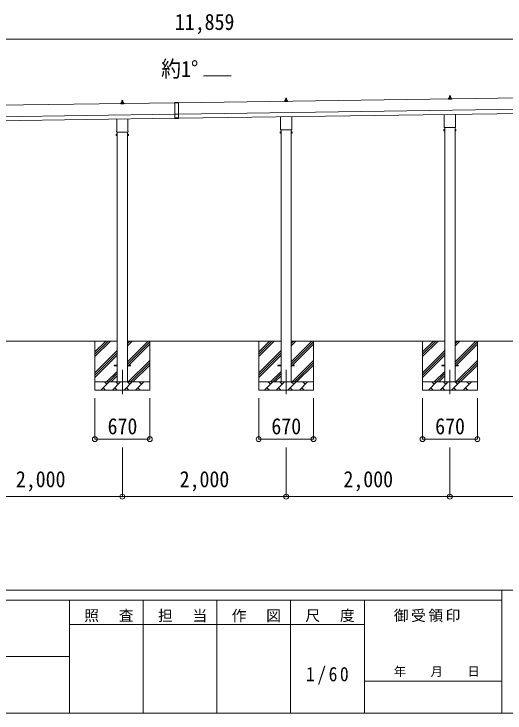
# Model space of a CAD drawing. Units: millimetres at full size, sheet at 1:60. Extents: x -16864 to 16864, y -11640 to 11640.
# Drawn here: x 4724 to 10720, y -11640 to -3096 of the extents above; entities that cross this region are included whole.
import ezdxf
from ezdxf.enums import TextEntityAlignment as Align

# ---------------------------------------------------------------- set-up
doc = ezdxf.new("R2010")
doc.units = ezdxf.units.MM
doc.header["$LTSCALE"] = 60
doc.header["$PDMODE"] = 32
doc.header["$PDSIZE"] = 60
doc.linetypes.add('CHAIN1', pattern=[8, 5, -1, 1, -1])
for name, color, linetype, lineweight in [('0-1_Defpoints', 7, 'CHAIN1', 9), ('0-2_TEXT1', 4, 'Continuous', 9), ('0-3_SHAPE', 7, 'Continuous', 9), ('0-7_PARTS2', 7, 'Continuous', 9), ('0-8_TABLE1', 6, 'Continuous', 9), ('F-0', 7, 'Continuous', 9)]:
    doc.layers.add(name, color=color, linetype=linetype, lineweight=lineweight)
doc.styles.add('ＭＳ ゴシック', font='')
doc.styles.get('ＭＳ ゴシック').set_extended_font_data('MS Gothic')

msp = doc.modelspace()

# ---------------------------------------------------------------- linework, layer by layer
at = {"layer": '0-1_Defpoints'}
for p, q in [((6047.05, -7443.97), (6047.05, -7792.97)), ((8047.05, -7443.97), (8047.05, -7792.97)), ((10047.05, -7443.97), (10047.05, -7792.97))]:
    msp.add_line(p, q, dxfattribs=at)
at = {"layer": '0-2_TEXT1'}
for p, q in [((7377.89, -3853.14), (7041.89, -3857.94)), ((12942.74, -4091.92), (6732.12, -4180.64)), ((10041.36, -4120.43), (10042.09, -4096.91)), ((10043.09, -4095.93), (10051.64, -4095.93)), ((10052.64, -4096.91), (10053.36, -4120.43)), ((6687.12, -4181.28), (1151.66, -4260.36)), ((6029.11, -4193.07), (6029.11, -4185.36)), ((6029.49, -4184.57), (6065.23, -4184.57)), ((6029.88, -4184.39), (6036.6, -4182.76)), ((6036.98, -4182.57), (6057.74, -4182.57)), ((6037.36, -4181.79), (6037.36, -4177.57)), ((6038.36, -4177.57), (6056.36, -4177.57)), ((6041.36, -4177.57), (6042.09, -4154.05)), ((6043.09, -4153.07), (6051.64, -4153.07)), ((6052.64, -4154.05), (6053.36, -4177.57)), ((6057.36, -4181.79), (6057.36, -4177.57)), ((6064.85, -4184.39), (6058.13, -4182.76)), ((6065.61, -4193.07), (6065.61, -4185.36)), ((6687.11, -4180.28), (6732.1, -4179.64)), ((6687.11, -4180.28), (6689.86, -4372.76)), ((6732.12, -4180.64), (6687.12, -4181.28)), ((6732.1, -4179.64), (6734.85, -4372.12)), ((8029.11, -4164.5), (8029.11, -4156.79)), ((8065.61, -4164.5), (8029.11, -4164.5)), ((8029.49, -4156), (8065.23, -4156)), ((8029.88, -4155.82), (8036.6, -4154.19)), ((8036.98, -4154), (8057.74, -4154)), ((8037.36, -4153.22), (8037.36, -4149)), ((8038.36, -4149), (8056.36, -4149)), ((8041.36, -4149), (8042.09, -4125.48)), ((8043.09, -4124.5), (8051.64, -4124.5)), ((8052.64, -4125.48), (8053.36, -4149)), ((8057.36, -4153.22), (8057.36, -4149)), ((8064.85, -4155.82), (8058.13, -4154.19)), ((8065.61, -4164.5), (8065.61, -4156.79)), ((10029.11, -4135.93), (10029.11, -4128.22)), ((10065.61, -4135.93), (10029.11, -4135.93)), ((10029.49, -4127.43), (10065.23, -4127.43)), ((10029.88, -4127.25), (10036.6, -4125.62)), ((10036.98, -4125.43), (10057.74, -4125.43)), ((10037.36, -4124.64), (10037.36, -4120.43)), ((10038.36, -4120.43), (10056.36, -4120.43)), ((10057.36, -4124.64), (10057.36, -4120.43)), ((10064.85, -4127.25), (10058.13, -4125.62)), ((10065.61, -4135.93), (10065.61, -4128.22)), ((6065.61, -4193.07), (6029.11, -4193.07)), ((6734.12, -4320.62), (12944.74, -4231.9)), ((1153.66, -4400.34), (6689.12, -4321.27)), ((6734.13, -4321.62), (6689.14, -4322.27)), ((6734.83, -4370.62), (12945.45, -4281.9)), ((7978.75, -4498.49), (7978.75, -4352.85)), ((8115.35, -4350.9), (8115.35, -4498.49)), ((9978.75, -4469.92), (9978.75, -4324.28)), ((10115.35, -4322.33), (10115.35, -4469.92)), ((1154.37, -4450.34), (6689.84, -4371.26)), ((5978.75, -4527.06), (5978.75, -4381.42)), ((6115.35, -4379.47), (6115.35, -4527.06)), ((6734.78, -4367.12), (6689.79, -4367.76)), ((6734.85, -4372.12), (6689.86, -4372.76)), ((7977.05, -4507.26), (7977.05, -4501.76)), ((8114.99, -4510.76), (7979.12, -4510.76)), ((7984.55, -4510.76), (7984.55, -7593.97)), ((8109.55, -7593.97), (8109.55, -4510.76)), ((8117.05, -4501.76), (8117.05, -4507.26)), ((9973.05, -4508.19), (9973.81, -4506.88)), ((9973.05, -4508.19), (9973.05, -4525.19)), ((9973.05, -4525.19), (9973.81, -4526.5)), ((9980.05, -4511.78), (9973.81, -4511.78)), ((9980.05, -4521.6), (9973.81, -4521.6)), ((9980.05, -4526.5), (9973.81, -4526.5)), ((9977.05, -4478.69), (9977.05, -4473.19)), ((10114.99, -4482.19), (9979.12, -4482.19)), ((9982.55, -4525.89), (9980.05, -4525.89)), ((9984.55, -4482.19), (9984.55, -7593.97)), ((10109.55, -7593.97), (10109.55, -4482.19)), ((10111.55, -4525.89), (10114.05, -4525.89)), ((10114.05, -4511.78), (10120.3, -4511.78)), ((10114.05, -4521.6), (10120.3, -4521.6)), ((10114.05, -4526.5), (10120.3, -4526.5)), ((10117.05, -4473.19), (10117.05, -4478.69)), ((10121.05, -4508.19), (10120.3, -4506.88)), ((10121.05, -4525.19), (10120.3, -4526.5)), ((10121.05, -4508.19), (10121.05, -4525.19)), ((5973.05, -4565.33), (5973.81, -4564.02)), ((5973.05, -4565.33), (5973.05, -4582.33)), ((5973.05, -4582.33), (5973.81, -4583.65)), ((5980.05, -4568.92), (5973.81, -4568.92)), ((5980.05, -4578.74), (5973.81, -4578.74)), ((5980.05, -4583.65), (5973.81, -4583.65)), ((5977.05, -4535.83), (5977.05, -4530.33)), ((6114.99, -4539.33), (5979.12, -4539.33)), ((5982.55, -4583.03), (5980.05, -4583.03)), ((5984.55, -4539.33), (5984.55, -7593.97)), ((6109.55, -7593.97), (6109.55, -4539.33)), ((6111.55, -4583.03), (6114.05, -4583.03)), ((6114.05, -4568.92), (6120.3, -4568.92)), ((6114.05, -4578.74), (6120.3, -4578.74)), ((6114.05, -4583.65), (6120.3, -4583.65)), ((6117.05, -4530.33), (6117.05, -4535.83)), ((6121.05, -4565.33), (6120.3, -4564.02)), ((6121.05, -4582.33), (6120.3, -4583.65)), ((6121.05, -4565.33), (6121.05, -4582.33)), ((7973.05, -4536.76), (7973.81, -4535.45)), ((7973.05, -4536.76), (7973.05, -4553.76)), ((7973.05, -4553.76), (7973.81, -4555.08)), ((7980.05, -4540.35), (7973.81, -4540.35)), ((7980.05, -4550.17), (7973.81, -4550.17)), ((7980.05, -4555.08), (7973.81, -4555.08)), ((7982.55, -4554.46), (7980.05, -4554.46)), ((8111.55, -4554.46), (8114.05, -4554.46)), ((8114.05, -4540.35), (8120.3, -4540.35)), ((8114.05, -4550.17), (8120.3, -4550.17)), ((8114.05, -4555.08), (8120.3, -4555.08)), ((8121.05, -4536.76), (8120.3, -4535.45)), ((8121.05, -4553.76), (8120.3, -4555.08)), ((8121.05, -4536.76), (8121.05, -4553.76)), ((5947.05, -7389.47), (5984.55, -7389.47)), ((5947.05, -7398.47), (5947.05, -7389.47)), ((5947.05, -7389.47), (5984.55, -7389.47)), ((5947.05, -7398.47), (5947.05, -7389.47)), ((5947.05, -7398.47), (5984.55, -7398.47)), ((5947.05, -7398.47), (5984.55, -7398.47)), ((6109.55, -7389.47), (6147.05, -7389.47)), ((6109.55, -7389.47), (6147.05, -7389.47)), ((6109.55, -7398.47), (6147.05, -7398.47)), ((6109.55, -7398.47), (6147.05, -7398.47)), ((6147.05, -7398.47), (6147.05, -7389.47)), ((6147.05, -7398.47), (6147.05, -7389.47)), ((7947.05, -7389.47), (7984.55, -7389.47)), ((7947.05, -7398.47), (7947.05, -7389.47)), ((7947.05, -7389.47), (7984.55, -7389.47)), ((7947.05, -7398.47), (7947.05, -7389.47)), ((7947.05, -7398.47), (7984.55, -7398.47)), ((7947.05, -7398.47), (7984.55, -7398.47)), ((8109.55, -7389.47), (8147.05, -7389.47)), ((8109.55, -7389.47), (8147.05, -7389.47)), ((8109.55, -7398.47), (8147.05, -7398.47)), ((8109.55, -7398.47), (8147.05, -7398.47)), ((8147.05, -7398.47), (8147.05, -7389.47)), ((8147.05, -7398.47), (8147.05, -7389.47)), ((9947.05, -7389.47), (9984.55, -7389.47)), ((9947.05, -7398.47), (9947.05, -7389.47)), ((9947.05, -7389.47), (9984.55, -7389.47)), ((9947.05, -7398.47), (9947.05, -7389.47)), ((9947.05, -7398.47), (9984.55, -7398.47)), ((9947.05, -7398.47), (9984.55, -7398.47)), ((10109.55, -7389.47), (10147.05, -7389.47)), ((10109.55, -7389.47), (10147.05, -7389.47)), ((10109.55, -7398.47), (10147.05, -7398.47)), ((10109.55, -7398.47), (10147.05, -7398.47)), ((10147.05, -7398.47), (10147.05, -7389.47)), ((10147.05, -7398.47), (10147.05, -7389.47))]:
    msp.add_line(p, q, dxfattribs=at)
for points in [[(9980.05, -4526.5), (9980.05, -4506.88), (9973.81, -4506.88)], [(9980.05, -4525.89), (9980.05, -4507.49), (9982.55, -4507.49)], [(10114.05, -4525.89), (10114.05, -4507.49), (10111.55, -4507.49)], [(10114.05, -4526.5), (10114.05, -4506.88), (10120.3, -4506.88)], [(5980.05, -4583.65), (5980.05, -4564.02), (5973.81, -4564.02)], [(5980.05, -4583.03), (5980.05, -4564.63), (5982.55, -4564.63)], [(6114.05, -4583.03), (6114.05, -4564.63), (6111.55, -4564.63)], [(6114.05, -4583.65), (6114.05, -4564.02), (6120.3, -4564.02)], [(7980.05, -4555.08), (7980.05, -4535.45), (7973.81, -4535.45)], [(7980.05, -4554.46), (7980.05, -4536.06), (7982.55, -4536.06)], [(8114.05, -4554.46), (8114.05, -4536.06), (8111.55, -4536.06)], [(8114.05, -4555.08), (8114.05, -4535.45), (8120.3, -4535.45)]]:
    msp.add_lwpolyline(points, dxfattribs=at)
for points in [[(9982.55, -4527.19), (9982.55, -4506.19), (9984.55, -4506.19), (9984.55, -4527.19)], [(10111.55, -4527.19), (10111.55, -4506.19), (10109.55, -4506.19), (10109.55, -4527.19)], [(5982.55, -4584.33), (5982.55, -4563.33), (5984.55, -4563.33), (5984.55, -4584.33)], [(6111.55, -4584.33), (6111.55, -4563.33), (6109.55, -4563.33), (6109.55, -4584.33)], [(7982.55, -4555.76), (7982.55, -4534.76), (7984.55, -4534.76), (7984.55, -4555.76)], [(8111.55, -4555.76), (8111.55, -4534.76), (8109.55, -4534.76), (8109.55, -4555.76)]]:
    msp.add_lwpolyline(points, close=True, dxfattribs=at)
for centre, radius, start, end in [((10043.09, -4096.93), 1, 90, 178.60509), ((10051.64, -4096.93), 1, 1.39491, 90), ((6030.11, -4185.36), 1, 103.62699, 180), ((6036.36, -4181.79), 1, 283.62699, 0), ((6041.45, -4178.21), 4.13, 90, 171.17633), ((6038.36, -4178.57), 1, 90, 180), ((6043.09, -4154.07), 1, 90, 178.60509), ((6050.7, -4177.57), 4.83, 133.60282, 180), ((6044.03, -4177.57), 4.83, 0, 46.39718), ((6051.64, -4154.07), 1, 1.39491, 90), ((6053.28, -4178.21), 4.13, 8.82367, 90), ((6056.36, -4178.57), 1, 0, 90), ((6058.36, -4181.79), 1, 180, 256.37301), ((6064.61, -4185.36), 1, 0, 76.37301), ((8030.11, -4156.79), 1, 103.62699, 180), ((8036.36, -4153.22), 1, 283.62699, 0), ((8041.45, -4149.64), 4.13, 90, 171.17633), ((8038.36, -4150), 1, 90, 180), ((8043.09, -4125.5), 1, 90, 178.60509), ((8050.7, -4149), 4.83, 133.60282, 180), ((8044.03, -4149), 4.83, 0, 46.39718), ((8051.64, -4125.5), 1, 1.39491, 90), ((8053.28, -4149.64), 4.13, 8.82367, 90), ((8056.36, -4150), 1, 0, 90), ((8058.36, -4153.22), 1, 180, 256.37301), ((8064.61, -4156.79), 1, 0, 76.37301), ((10030.11, -4128.22), 1, 103.62699, 180), ((10036.36, -4124.64), 1, 283.62699, 0), ((10041.45, -4121.07), 4.13, 90, 171.17633), ((10038.36, -4121.43), 1, 90, 180), ((10050.7, -4120.43), 4.83, 133.60282, 180), ((10044.03, -4120.43), 4.83, 0, 46.39718), ((10053.28, -4121.07), 4.13, 8.82367, 90), ((10056.36, -4121.43), 1, 0, 90), ((10058.36, -4124.64), 1, 180, 256.37301), ((10064.61, -4128.22), 1, 0, 76.37301), ((5981.05, -4530.33), 4, 125.09963, 180), ((6113.05, -4530.33), 4, 0, 54.90037), ((7981.05, -4501.76), 4, 125.09963, 180), ((7981.05, -4507.26), 4, 180, 194.47751), ((7981.05, -4507.26), 4, 194.47751, 241.04498), ((8113.05, -4507.26), 4, 298.95502, 345.52249), ((8113.05, -4501.76), 4, 0, 54.90037), ((8113.05, -4507.26), 4, 345.52249, 0), ((9977.4, -4509.33), 4.34, 145.61575, 214.38425), ((9989.3, -4516.69), 16.24, 162.41205, 197.58795), ((9977.4, -4524.05), 4.34, 145.61575, 214.38425), ((9981.05, -4473.19), 4, 125.09963, 180), ((9981.05, -4478.69), 4, 180, 194.47751), ((9981.05, -4478.69), 4, 194.47751, 241.04498), ((10113.05, -4478.69), 4, 298.95502, 345.52249), ((10113.05, -4473.19), 4, 0, 54.90037), ((10113.05, -4478.69), 4, 345.52249, 0), ((10104.81, -4516.69), 16.24, 342.41205, 17.58795), ((10116.71, -4509.33), 4.34, 325.61575, 34.38425), ((10116.71, -4524.05), 4.34, 325.61575, 34.38425), ((5977.4, -4566.47), 4.34, 145.61575, 214.38425), ((5977.4, -4581.19), 4.34, 145.61575, 214.38425), ((5989.3, -4573.83), 16.24, 162.41205, 197.58795), ((5981.05, -4535.83), 4, 180, 194.47751), ((5981.05, -4535.83), 4, 194.47751, 241.04498), ((6113.05, -4535.83), 4, 298.95502, 345.52249), ((6113.05, -4535.83), 4, 345.52249, 0), ((6104.81, -4573.83), 16.24, 342.41205, 17.58795), ((6116.71, -4566.47), 4.34, 325.61575, 34.38425), ((6116.71, -4581.19), 4.34, 325.61575, 34.38425), ((7977.4, -4537.9), 4.34, 145.61575, 214.38425), ((7977.4, -4552.62), 4.34, 145.61575, 214.38425), ((7989.3, -4545.26), 16.24, 162.41205, 197.58795), ((8104.81, -4545.26), 16.24, 342.41205, 17.58795), ((8116.71, -4537.9), 4.34, 325.61575, 34.38425), ((8116.71, -4552.62), 4.34, 325.61575, 34.38425)]:
    msp.add_arc(centre, radius, start, end, dxfattribs=at)
at = {"layer": '0-3_SHAPE'}
for p, q in [((5984.55, -7093.97), (4109.55, -7093.97)), ((5712.05, -7093.97), (5712.05, -7693.97)), ((5712.05, -7227.46), (5845.54, -7093.97)), ((5712.05, -7255.74), (5873.82, -7093.97)), ((5712.05, -7284.03), (5902.11, -7093.97)), ((7984.55, -7093.97), (6109.55, -7093.97)), ((6109.55, -7122.8), (6138.38, -7093.97)), ((6109.55, -7151.08), (6166.66, -7093.97)), ((6109.55, -7349.07), (6362.05, -7096.57)), ((6109.55, -7377.36), (6382.05, -7104.86)), ((6109.55, -7405.64), (6382.05, -7133.14)), ((6382.05, -7093.97), (6382.05, -7693.97)), ((7712.05, -7093.97), (7712.05, -7693.97)), ((7712.05, -7227.46), (7845.54, -7093.97)), ((7712.05, -7255.74), (7873.82, -7093.97)), ((7712.05, -7284.03), (7902.11, -7093.97)), ((9984.55, -7093.97), (8109.55, -7093.97)), ((8109.55, -7122.8), (8138.38, -7093.97)), ((8109.55, -7151.08), (8166.66, -7093.97)), ((8109.55, -7349.07), (8362.05, -7096.57)), ((8109.55, -7377.36), (8382.05, -7104.86)), ((8109.55, -7405.64), (8382.05, -7133.14)), ((8382.05, -7093.97), (8382.05, -7693.97)), ((9712.05, -7093.97), (9712.05, -7693.97)), ((9712.05, -7227.46), (9845.54, -7093.97)), ((9712.05, -7255.74), (9873.82, -7093.97)), ((9712.05, -7284.03), (9902.11, -7093.97)), ((11984.55, -7093.97), (10109.55, -7093.97)), ((10109.55, -7122.8), (10138.38, -7093.97)), ((10109.55, -7151.08), (10166.66, -7093.97)), ((10109.55, -7349.07), (10362.05, -7096.57)), ((10109.55, -7377.36), (10382.05, -7104.86)), ((10109.55, -7405.64), (10382.05, -7133.14)), ((10382.05, -7093.97), (10382.05, -7693.97)), ((5712.05, -7482.02), (5984.55, -7209.52)), ((5712.05, -7510.3), (5984.55, -7237.8)), ((7712.05, -7482.02), (7984.55, -7209.52)), ((7712.05, -7510.3), (7984.55, -7237.8)), ((9712.05, -7482.02), (9984.55, -7209.52)), ((9712.05, -7510.3), (9984.55, -7237.8)), ((5712.05, -7538.58), (5984.55, -7266.08)), ((6119.21, -7593.97), (6382.05, -7331.13)), ((7712.05, -7538.58), (7984.55, -7266.08)), ((8119.21, -7593.97), (8382.05, -7331.13)), ((9712.05, -7538.58), (9984.55, -7266.08)), ((10119.21, -7593.97), (10382.05, -7331.13)), ((6147.5, -7593.97), (6382.05, -7359.42)), ((6175.78, -7593.97), (6382.05, -7387.7)), ((8147.5, -7593.97), (8382.05, -7359.42)), ((8175.78, -7593.97), (8382.05, -7387.7)), ((10147.5, -7593.97), (10382.05, -7359.42)), ((10175.78, -7593.97), (10382.05, -7387.7)), ((5854.65, -7593.97), (5984.55, -7464.07)), ((5882.94, -7593.97), (5984.55, -7492.36)), ((7854.65, -7593.97), (7984.55, -7464.07)), ((7882.94, -7593.97), (7984.55, -7492.36)), ((9854.65, -7593.97), (9984.55, -7464.07)), ((9882.94, -7593.97), (9984.55, -7492.36)), ((5712.05, -7593.97), (6382.05, -7593.97)), ((5784.92, -7693.97), (5884.92, -7593.97)), ((5856.37, -7622.53), (5827.82, -7593.97)), ((5911.22, -7593.97), (5984.55, -7520.64)), ((5926.34, -7693.97), (6026.34, -7593.97)), ((5997.79, -7622.53), (5969.24, -7593.97)), ((6067.77, -7693.97), (6167.77, -7593.97)), ((6139.21, -7622.53), (6110.66, -7593.97)), ((6209.19, -7693.97), (6309.19, -7593.97)), ((6280.63, -7622.53), (6252.08, -7593.97)), ((7712.05, -7593.97), (8382.05, -7593.97)), ((7784.92, -7693.97), (7884.92, -7593.97)), ((7856.37, -7622.53), (7827.82, -7593.97)), ((7911.22, -7593.97), (7984.55, -7520.64)), ((7926.34, -7693.97), (8026.34, -7593.97)), ((7997.79, -7622.53), (7969.24, -7593.97)), ((8067.77, -7693.97), (8167.77, -7593.97)), ((8139.21, -7622.53), (8110.66, -7593.97)), ((8209.19, -7693.97), (8309.19, -7593.97)), ((8280.63, -7622.53), (8252.08, -7593.97)), ((9712.05, -7593.97), (10382.05, -7593.97)), ((9784.92, -7693.97), (9884.92, -7593.97)), ((9856.37, -7622.53), (9827.82, -7593.97)), ((9911.22, -7593.97), (9984.55, -7520.64)), ((9926.34, -7693.97), (10026.34, -7593.97)), ((9997.79, -7622.53), (9969.24, -7593.97)), ((10067.77, -7693.97), (10167.77, -7593.97)), ((10139.21, -7622.53), (10110.66, -7593.97)), ((10209.19, -7693.97), (10309.19, -7593.97)), ((10280.63, -7622.53), (10252.08, -7593.97)), ((5813.48, -7665.42), (5842.03, -7693.97)), ((5954.9, -7665.42), (5983.45, -7693.97)), ((6096.32, -7665.42), (6124.87, -7693.97)), ((6237.74, -7665.42), (6266.29, -7693.97)), ((7813.48, -7665.42), (7842.03, -7693.97)), ((7954.9, -7665.42), (7983.45, -7693.97)), ((8096.32, -7665.42), (8124.87, -7693.97)), ((8237.74, -7665.42), (8266.29, -7693.97)), ((9813.48, -7665.42), (9842.03, -7693.97)), ((9954.9, -7665.42), (9983.45, -7693.97)), ((10096.32, -7665.42), (10124.87, -7693.97)), ((10237.74, -7665.42), (10266.29, -7693.97)), ((6382.05, -7693.97), (5712.05, -7693.97)), ((8382.05, -7693.97), (7712.05, -7693.97)), ((10382.05, -7693.97), (9712.05, -7693.97))]:
    msp.add_line(p, q, dxfattribs=at)
at = {"layer": '0-7_PARTS2', "color": 4}
for p, q in [((7041.89, -3857.94), (7041.89, -3853.14)), ((7041.89, -3853.14), (7377.89, -3853.14))]:
    msp.add_line(p, q, dxfattribs=at)
at = {"layer": '0-8_TABLE1'}
for p, q in [((12978.05, -3406.34), (1119.05, -3406.34)), ((5712.05, -8292.97), (5712.05, -7792.97)), ((6382.05, -8292.97), (6382.05, -7792.97)), ((7712.05, -8292.97), (7712.05, -7792.97)), ((8382.05, -8292.97), (8382.05, -7792.97)), ((9712.05, -8292.97), (9712.05, -7792.97)), ((10382.05, -8292.97), (10382.05, -7792.97)), ((5712.05, -8292.97), (6382.05, -8292.97)), ((7712.05, -8292.97), (8382.05, -8292.97)), ((9712.05, -8292.97), (10382.05, -8292.97)), ((6047.05, -8994.97), (6047.05, -8394.97)), ((8047.05, -8994.97), (8047.05, -8394.97)), ((10047.05, -8994.97), (10047.05, -8394.97)), ((6047.05, -8994.97), (4047.05, -8994.97)), ((8047.05, -8994.97), (6047.05, -8994.97)), ((10047.05, -8994.97), (8047.05, -8994.97)), ((12047.05, -8994.97), (10047.05, -8994.97))]:
    msp.add_line(p, q, dxfattribs=at)
for p in [(5712.05, -8292.97), (6382.05, -8292.97), (7712.05, -8292.97), (8382.05, -8292.97), (9712.05, -8292.97), (10382.05, -8292.97), (6047.05, -8994.97), (8047.05, -8994.97), (10047.05, -8994.97)]:
    msp.add_point(p, dxfattribs=at)
at = {"layer": 'F-0', "color": 5, "lineweight": 5}
for p, q in [((-16864.12, -10140), (16015.88, -10140)), ((10682.37, -10140), (10682.37, -11640)), ((-16864.12, -10260), (10682.37, -10260)), ((5402.37, -10260), (5402.37, -11640)), ((6302.37, -10260), (6302.37, -11640)), ((7202.37, -10260), (7202.37, -11640)), ((8102.36, -10260), (8102.36, -11640)), ((9002.37, -10260), (9002.37, -11640)), ((5402.37, -10560), (9002.37, -10560)), ((-6897.63, -10950), (5402.37, -10950)), ((9002.37, -11250), (10682.37, -11250)), ((-16864.12, -11640), (16015.88, -11640))]:
    msp.add_line(p, q, dxfattribs=at)

# ---------------------------------------------------------------- texts
at = {"layer": '0-7_PARTS2', "style": 'ＭＳ ゴシック', "width": 0.9}
msp.add_text('約1°', height=197.9, dxfattribs=at).set_placement((6520.8, -3925.7), align=Align.BOTTOM_LEFT)
at = {"layer": '0-8_TABLE1', "color": 7, "style": 'ＭＳ ゴシック', "width": 0.9}
for s, p in [('11,859', (6688.55, -3351.34)), ('670', (5867.05, -8292.97)), ('670', (7867.05, -8292.97)), ('670', (9867.05, -8292.97)), ('2,000', (4747.05, -8939.97)), ('2,000', (6747.05, -8939.97)), ('2,000', (8747.05, -8939.97))]:
    msp.add_text(s, height=197.9, dxfattribs=at).set_placement(p, align=Align.BOTTOM_LEFT)
at = {"layer": 'F-0', "style": 'ＭＳ ゴシック'}
msp.add_text('年\u3000\u3000月\u3000\u3000日', height=110, dxfattribs=at).set_placement((9362.37, -11220), align=Align.BOTTOM_LEFT)
at = {"layer": 'F-0', "attachment_point": 7, "style": 'ＭＳ ゴシック'}
for s, insert, char_height in [('\\T1.17;照\u3000査', (5582.37, -10530), 132), ('\\T1.17;担\u3000当', (6482.37, -10530), 132), ('\\T1.17;作\u3000図', (7382.37, -10530), 132), ('\\T1.17;尺\u3000度', (8282.37, -10530), 132), ('\\T1.17;御受領印', (9362.37, -10530), 132), ('\\T1.28;\\W0.9;1/60', (8289.87, -11295), 176)]:
    msp.add_mtext(s, dxfattribs=dict(at, insert=insert, char_height=char_height))

doc.saveas('drawing.dxf')
